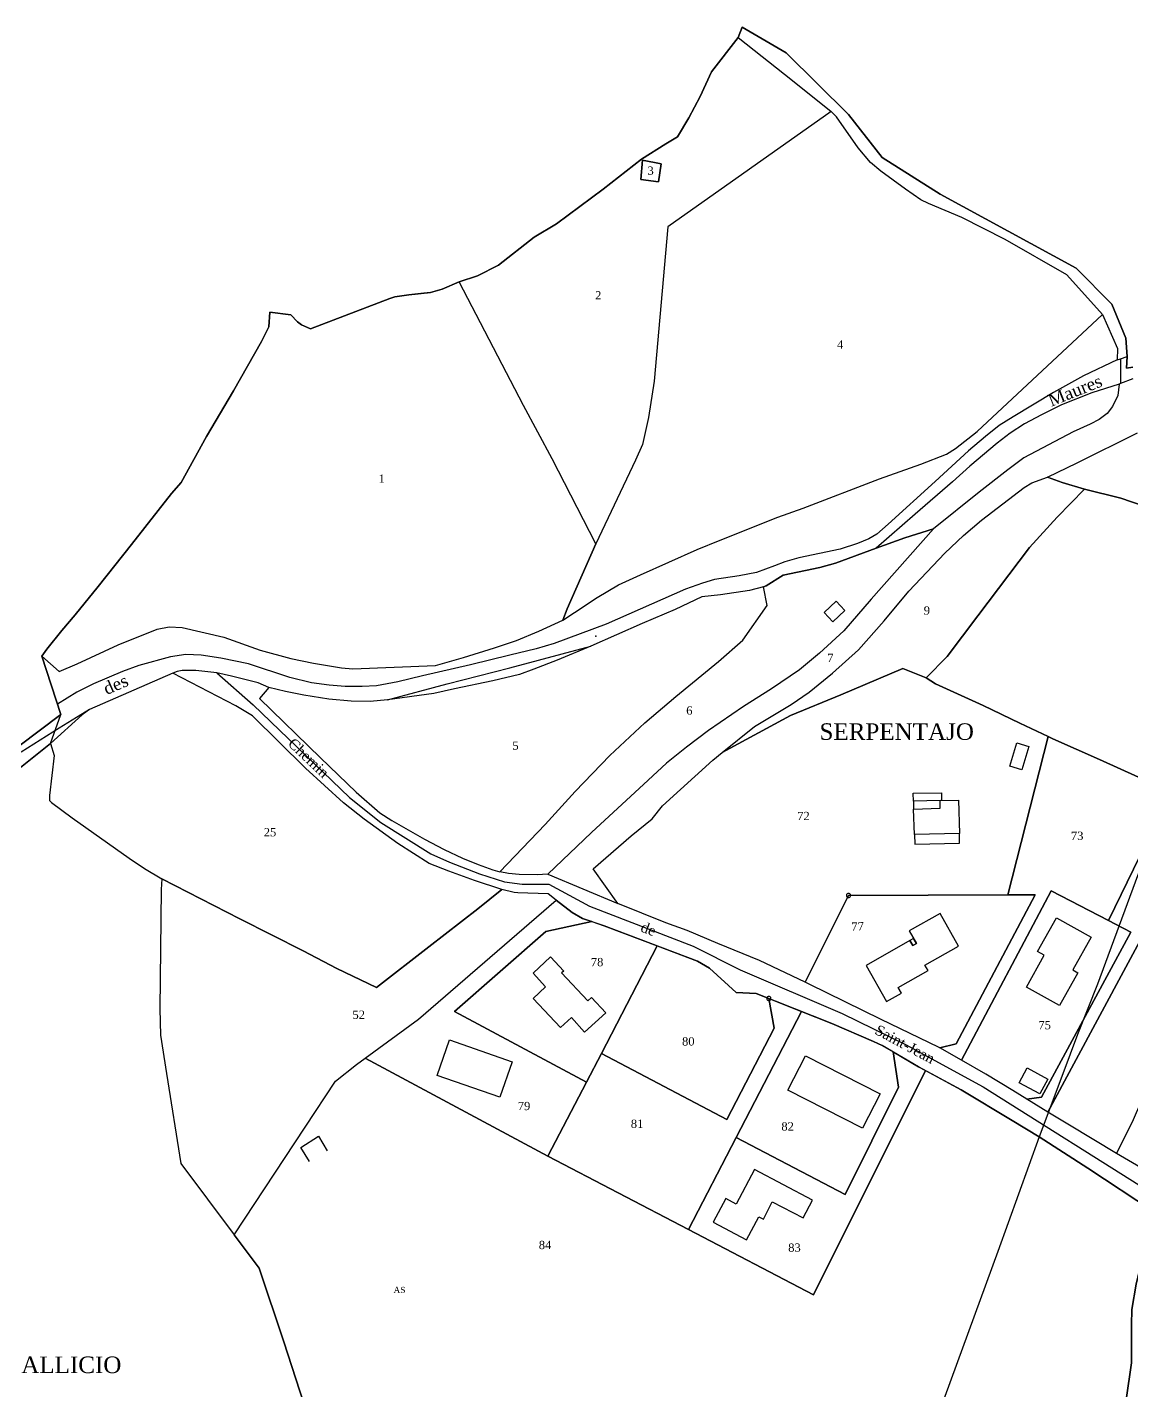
# Model space of a CAD drawing. Extents: x 1208681 to 1209440, y 6152548 to 6153096.
# Drawn here: x 1208953.2 to 1209219.8, y 6152766.6 to 6153095.8 of the extents above; entities that cross this region are included whole.
import ezdxf

# ---------------------------------------------------------------- set-up
doc = ezdxf.new("R2010")
doc.units = 0
doc.linetypes.add('CONTINU', pattern=[0])
doc.layers.get('0').update_dxf_attribs({"linetype": 'CONTINU'})
for name, color, linetype in [('1FLECHEFL', 7, 'CONTINU'), ('1LIEUDIT', 7, 'CONTINU'), ('1PARCELLE', 7, 'CONTINU'), ('1SECTION', 7, 'CONTINU'), ('1SUBDSECT', 7, 'CONTINU'), ('1TRONFLUV', 7, 'CONTINU'), ('1TROUPARCELLE', 7, 'CONTINU'), ('1ZONCOMM', 7, 'CONTINU'), ('3BATIDUR', 7, 'CONTINU'), ('3BATILEGER', 7, 'CONTINU'), ('3BORNE', 7, 'CONTINU'), ('3FISCLINE', 7, 'CONTINUOUS'), ('3GAZODUC', 7, 'CONTINU'), ('3LIEUDITTEX', 7, 'CONTINU'), ('3PARCELLETEX', 7, 'CONTINU'), ('3SENTIER', 7, 'CONTINU'), ('3TRONFLUVTEX', 7, 'CONTINU'), ('3ZONCOMMTEX', 7, 'CONTINU')]:
    doc.layers.add(name, color=color, linetype=linetype)
doc.styles.get("Standard").update_dxf_attribs({"font": 'Times New Roman'})

# ---------------------------------------------------------------- blocks, each defined once
blk = doc.blocks.new('FLECHRU1')
blk.add_point((0, 0))
blk = doc.blocks.new('BORLIPRO')
blk.add_lwpolyline([(-0.07, 0.5), (-0.19, 0.47), (-0.31, 0.4), (-0.4, 0.31), (-0.47, 0.19), (-0.5, 0.07), (-0.5, -0.07), (-0.47, -0.19), (-0.4, -0.31), (-0.31, -0.4), (-0.19, -0.47), (-0.07, -0.5), (0.07, -0.5), (0.19, -0.47), (0.31, -0.4), (0.4, -0.31), (0.47, -0.19), (0.5, -0.07), (0.5, 0.07), (0.47, 0.19), (0.4, 0.31), (0.31, 0.4), (0.19, 0.47), (0.07, 0.5)], close=True)

msp = doc.modelspace()

# ---------------------------------------------------------------- linework, layer by layer
at = {"layer": '1LIEUDIT'}
for points in [[(1209225.06, 6152809.81), (1209209.18, 6152820.28), (1209197.46, 6152827.84), (1209190.93, 6152831.78), (1209178.58, 6152839.21), (1209168.31, 6152844.81), (1209159.53, 6152849.93), (1209157.43, 6152850.87), (1209147.36, 6152855.24), (1209129.13, 6152862.52), (1209124.28, 6152862.72), (1209117.91, 6152868.62), (1209114.95, 6152870.26), (1209092.44, 6152878.83), (1209087.2, 6152880.61), (1209084.76, 6152882), (1209080.87, 6152885), (1209078.92, 6152886.51), (1209071.65, 6152886.76), (1209070.73, 6152886.88), (1209067.75, 6152887.6), (1209061.13, 6152889.74), (1209054.99, 6152891.98), (1209050.22, 6152893.86), (1209042.68, 6152898.68), (1209034.54, 6152904.59), (1209029.53, 6152908.49), (1209020.41, 6152916.91), (1209007.63, 6152929.54), (1209003.54, 6152931.96), (1208988.36, 6152939.83), (1208968.23, 6152931.08), (1208966.52, 6152929.79), (1208958.88, 6152922.84), (1208958.88, 6152922.84), (1208961.35, 6152929.88), (1208956.73, 6152943.9), (1208957.98, 6152945.61), (1208961.61, 6152950.11), (1208964.77, 6152953.89), (1208970.34, 6152960.79), (1208978.38, 6152970.89), (1208988.03, 6152983.24), (1208990.41, 6152985.84), (1208996.5, 6152996.96), (1209003.02, 6153008.03), (1209009.78, 6153019.9), (1209011.55, 6153023.41), (1209011.79, 6153026.98), (1209016.86, 6153026.34), (1209018.45, 6153024.62), (1209019.4, 6153023.95), (1209021.58, 6153022.98), (1209040.73, 6153030.32), (1209041.95, 6153030.69), (1209045.31, 6153031.19), (1209050.53, 6153031.77), (1209053.39, 6153032.56), (1209057.49, 6153034.28), (1209061.9, 6153035.77), (1209066.97, 6153038.32), (1209075.54, 6153045.1), (1209080.95, 6153048.35), (1209092.24, 6153056.7), (1209101.49, 6153063.93), (1209107.31, 6153067.67), (1209110.13, 6153069.34), (1209112.9, 6153073.95), (1209115.61, 6153079.1), (1209118.32, 6153084.99), (1209124.8, 6153093.3), (1209125.76, 6153095.78), (1209136.36, 6153089.59), (1209151.41, 6153074.75), (1209159.56, 6153064.35), (1209173.51, 6153055.46), (1209206.38, 6153037.61), (1209214.95, 6153028.92), (1209218.37, 6153020.71), (1209218.68, 6153016.25), (1209218.52, 6153013.5), (1209220.04, 6153013.74)], [(1209225.06, 6152809.81), (1209209.18, 6152820.28), (1209197.46, 6152827.84), (1209190.93, 6152831.78), (1209178.58, 6152839.21), (1209168.31, 6152844.81), (1209159.53, 6152849.93), (1209157.43, 6152850.87), (1209147.36, 6152855.24), (1209129.13, 6152862.52), (1209124.28, 6152862.72), (1209117.91, 6152868.62), (1209114.95, 6152870.26), (1209092.44, 6152878.83), (1209087.2, 6152880.61), (1209084.76, 6152882), (1209080.87, 6152885), (1209078.92, 6152886.51), (1209071.65, 6152886.76), (1209070.73, 6152886.88), (1209067.75, 6152887.6), (1209061.13, 6152889.74), (1209054.99, 6152891.98), (1209050.22, 6152893.86), (1209042.68, 6152898.68), (1209034.54, 6152904.59), (1209029.53, 6152908.49), (1209020.41, 6152916.91), (1209007.63, 6152929.54), (1209003.54, 6152931.96), (1208988.36, 6152939.83), (1208968.23, 6152931.08), (1208966.52, 6152929.79), (1208958.88, 6152922.84), (1208958.88, 6152922.84), (1208961.35, 6152929.88), (1208951.17, 6152922.2)], [(1209218.41, 6152764.34), (1209219.68, 6152773.29), (1209219.69, 6152782.49), (1209219.78, 6152786.18)], [(1209218.41, 6152764.34), (1209219.68, 6152773.29), (1209219.69, 6152782.49), (1209219.78, 6152786.18)]]:
    msp.add_lwpolyline(points, dxfattribs=at)
at = {"layer": '1PARCELLE'}
for points in [[(1209079.92, 6152991.58), (1209073, 6153004.49), (1209057.49, 6153034.28), (1209061.9, 6153035.77), (1209066.97, 6153038.32), (1209075.54, 6153045.1), (1209080.95, 6153048.35), (1209092.24, 6153056.7), (1209101.49, 6153063.93), (1209107.31, 6153067.67), (1209110.13, 6153069.34), (1209112.9, 6153073.95), (1209115.61, 6153079.1), (1209118.32, 6153084.99), (1209124.8, 6153093.3), (1209137.9, 6153082.9), (1209147.2, 6153075.47), (1209107.8, 6153047.62), (1209104.54, 6153010.33), (1209103.17, 6153001.56), (1209101.69, 6152995), (1209100.05, 6152991.27), (1209090.48, 6152971.09), (1209079.92, 6152991.58)], [(1209082.47, 6152952.64), (1209085.33, 6152954.44), (1209090.77, 6152958.09), (1209095.9, 6152961.12), (1209101.23, 6152963.56), (1209114.9, 6152969.67), (1209120.43, 6152971.9), (1209134.38, 6152977.53), (1209140.45, 6152979.69), (1209158.92, 6152986.76), (1209168.89, 6152990.33), (1209175.05, 6152992.68), (1209177.24, 6152994.11), (1209182.47, 6152998.2), (1209212.69, 6153026.4), (1209204.11, 6153036.04), (1209189.21, 6153044.52), (1209178.75, 6153049.87), (1209170.76, 6153053.2), (1209168.88, 6153054.14), (1209165.15, 6153056.65), (1209159.19, 6153061.06), (1209156.72, 6153063.12), (1209153.78, 6153066.68), (1209148.5, 6153074.13), (1209147.2, 6153075.47), (1209107.8, 6153047.62), (1209104.54, 6153010.33), (1209103.17, 6153001.56), (1209101.69, 6152995), (1209100.05, 6152991.27), (1209090.48, 6152971.09), (1209083.5, 6152955.34), (1209082.47, 6152952.64)], [(1209106.2, 6153062.82), (1209101.7, 6153063.67), (1209101.34, 6153059.04), (1209105.59, 6153058.46), (1209106.2, 6153062.82)], [(1209082.47, 6152952.64), (1209083.5, 6152955.34), (1209090.48, 6152971.09), (1209079.92, 6152991.58), (1209073, 6153004.49), (1209057.49, 6153034.28), (1209053.39, 6153032.56), (1209050.53, 6153031.77), (1209048.95, 6153031.59), (1209045.31, 6153031.19), (1209041.95, 6153030.69), (1209040.73, 6153030.32), (1209021.58, 6153022.98), (1209019.4, 6153023.95), (1209018.45, 6153024.62), (1209016.86, 6153026.34), (1209011.79, 6153026.98), (1209011.55, 6153023.41), (1209009.78, 6153019.9), (1209003.02, 6153008.03), (1208996.5, 6152996.96), (1208990.41, 6152985.84), (1208988.03, 6152983.24), (1208978.38, 6152970.89), (1208970.34, 6152960.79), (1208964.77, 6152953.89), (1208961.61, 6152950.11), (1208957.98, 6152945.61), (1208956.73, 6152943.9), (1208960.95, 6152940.26), (1208965.25, 6152942.08), (1208975.19, 6152946.65), (1208984.62, 6152950.48), (1208987.46, 6152951.03), (1208990.65, 6152950.86), (1209000.64, 6152948.52), (1209009.46, 6152945.35), (1209016.86, 6152943.36), (1209022.34, 6152942.22), (1209029.07, 6152941.1), (1209031.81, 6152940.88), (1209051.75, 6152941.66), (1209058.55, 6152943.61), (1209066.03, 6152945.91), (1209071.28, 6152947.73), (1209076.65, 6152949.94), (1209082.47, 6152952.64)], [(1209120.92, 6152920.64), (1209128.73, 6152926.93), (1209137.59, 6152932.29), (1209141.91, 6152935.27), (1209147.55, 6152939.82), (1209153.8, 6152945.43), (1209160.03, 6152952.43), (1209165.96, 6152959.59), (1209174.69, 6152968.81), (1209179.21, 6152973.03), (1209183.53, 6152976.76), (1209193.79, 6152984.64), (1209195.7, 6152985.82), (1209199.46, 6152987.19), (1209202.97, 6152985.9), (1209208.35, 6152984.27), (1209201.81, 6152977.51), (1209195.08, 6152970.18), (1209182.61, 6152953.64), (1209175.21, 6152943.83), (1209170.17, 6152938.68), (1209164.53, 6152940.97), (1209149.59, 6152934.62), (1209137.45, 6152929.6), (1209120.92, 6152920.64)], [(1209067.29, 6152891.88), (1209078.18, 6152903.29), (1209085.46, 6152911.22), (1209093.84, 6152919.96), (1209102.24, 6152927.82), (1209109.76, 6152934.16), (1209120.06, 6152942.68), (1209125.94, 6152947.8), (1209131.8, 6152956.15), (1209130.91, 6152960.67), (1209131.52, 6152960.95), (1209135.66, 6152963.51), (1209144.5, 6152965.32), (1209148.31, 6152966.37), (1209158.12, 6152970.04), (1209165.03, 6152972.49), (1209171.93, 6152974.67), (1209156.89, 6152957.73), (1209150.31, 6152950.02), (1209144.44, 6152944.63), (1209139.63, 6152940.66), (1209132.87, 6152936.05), (1209126.05, 6152931.77), (1209117.61, 6152925.98), (1209112.3, 6152921.97), (1209107.5, 6152918.06), (1209103.07, 6152913.97), (1209089.43, 6152901.37), (1209078.87, 6152891.28), (1209076.31, 6152891.1), (1209071.97, 6152891.23), (1209069.35, 6152891.46), (1209067.29, 6152891.88)], [(1209067.29, 6152891.88), (1209078.18, 6152903.29), (1209085.46, 6152911.22), (1209093.84, 6152919.96), (1209102.24, 6152927.82), (1209109.76, 6152934.16), (1209120.06, 6152942.68), (1209125.94, 6152947.8), (1209131.8, 6152956.15), (1209130.91, 6152960.67), (1209127.5, 6152959.8), (1209120.57, 6152958.74), (1209116.05, 6152958.24), (1209109.61, 6152955.2), (1209101.66, 6152951.8), (1209089.2, 6152946.33), (1209081.15, 6152942.97), (1209075.51, 6152940.77), (1209072.02, 6152939.53), (1209065.62, 6152937.97), (1209056.31, 6152936.01), (1209051.34, 6152934.94), (1209040.21, 6152933.42), (1209035.98, 6152932.95), (1209031.4, 6152933.07), (1209026.01, 6152933.58), (1209019.96, 6152934.5), (1209015.55, 6152935.4), (1209011.56, 6152936.39), (1209009.29, 6152933.73), (1209024.01, 6152919.39), (1209032.58, 6152911.1), (1209038.36, 6152906.11), (1209041.25, 6152904.25), (1209049.11, 6152899.72), (1209053.85, 6152897.22), (1209058.24, 6152895.18), (1209062.07, 6152893.61), (1209065.58, 6152892.35), (1209067.29, 6152891.88)], [(1208958.88, 6152922.84), (1208959.76, 6152919.94), (1208958.58, 6152910.31), (1208958.63, 6152909.09), (1208959.05, 6152908.56), (1208964.04, 6152904.9), (1208977.83, 6152895.13), (1208981.55, 6152892.68), (1208985.75, 6152890.14), (1209004.51, 6152880.53), (1209019.85, 6152872.78), (1209027.98, 6152868.54), (1209037.53, 6152863.96), (1209050.11, 6152873.73), (1209061.93, 6152882.91), (1209067.75, 6152887.6), (1209061.13, 6152889.74), (1209054.99, 6152891.98), (1209050.22, 6152893.86), (1209042.68, 6152898.68), (1209034.54, 6152904.59), (1209029.53, 6152908.49), (1209020.41, 6152916.91), (1209007.63, 6152929.54), (1209003.54, 6152931.96), (1208988.36, 6152939.83), (1208968.23, 6152931.08), (1208966.52, 6152929.79), (1208958.88, 6152922.84)], [(1209140.93, 6152865.24), (1209129.98, 6152870.49), (1209119.9, 6152874.56), (1209112.5, 6152877.69), (1209107.3, 6152879.54), (1209095.74, 6152884.2), (1209089.8, 6152892.55), (1209098.98, 6152900.57), (1209104.04, 6152904.69), (1209106.5, 6152907.83), (1209118.7, 6152918.81), (1209120.92, 6152920.64), (1209137.45, 6152929.6), (1209149.59, 6152934.62), (1209164.53, 6152940.97), (1209170.17, 6152938.68), (1209172.38, 6152937.24), (1209183.88, 6152932.01), (1209192.79, 6152927.75), (1209199.61, 6152924.53), (1209189.83, 6152886.29), (1209151.43, 6152886.16), (1209140.93, 6152865.24)], [(1209178.68, 6152846.38), (1209173.45, 6152849.33), (1209177.4, 6152850.36), (1209196.45, 6152886.31), (1209189.83, 6152886.29), (1209199.61, 6152924.53), (1209200.76, 6152923.98), (1209212.03, 6152918.97), (1209225.66, 6152912.82), (1209229.25, 6152911.18), (1209214.13, 6152880.1), (1209200.36, 6152887.26), (1209178.68, 6152846.38)], [(1209199.54, 6152833.85), (1209194.42, 6152837), (1209198.03, 6152837.48), (1209219.52, 6152877.3), (1209214.13, 6152880.1), (1209229.25, 6152911.18), (1209246.19, 6152903.45), (1209261.12, 6152896.56), (1209260.41, 6152890.79), (1209254.06, 6152881.1), (1209246.38, 6152872.59), (1209244, 6152870.25), (1209224.65, 6152880.48), (1209199.54, 6152833.85)], [(1208985.75, 6152890.14), (1208985.59, 6152887.63), (1208985.25, 6152858.75), (1208985.42, 6152852.4), (1208986.82, 6152843.18), (1208990.33, 6152821.47), (1209003.13, 6152804.2), (1209020.27, 6152830.21), (1209027.63, 6152841.35), (1209032.7, 6152845.34), (1209034.75, 6152846.85), (1209047.68, 6152856.3), (1209080.87, 6152885), (1209078.92, 6152886.51), (1209071.65, 6152886.76), (1209070.73, 6152886.88), (1209067.75, 6152887.6), (1209061.93, 6152882.91), (1209050.11, 6152873.73), (1209037.53, 6152863.96), (1209027.98, 6152868.54), (1209019.85, 6152872.78), (1209004.51, 6152880.53), (1208985.75, 6152890.14)], [(1209173.45, 6152849.33), (1209173.13, 6152849.51), (1209159.32, 6152856.23), (1209141.96, 6152864.75), (1209140.93, 6152865.24), (1209151.43, 6152886.16), (1209189.83, 6152886.29), (1209196.45, 6152886.31), (1209177.4, 6152850.36), (1209173.45, 6152849.33)], [(1209194.42, 6152837), (1209191.07, 6152839.05), (1209184.6, 6152843.04), (1209178.68, 6152846.38), (1209200.36, 6152887.26), (1209214.13, 6152880.1), (1209219.52, 6152877.3), (1209198.03, 6152837.48), (1209194.42, 6152837)], [(1209034.75, 6152846.85), (1209047.68, 6152856.3), (1209080.87, 6152885), (1209084.76, 6152882), (1209087.2, 6152880.61), (1209089.5, 6152879.83), (1209078.35, 6152877.47), (1209056.37, 6152858.16), (1209088.22, 6152841.06), (1209078.88, 6152823.18), (1209034.75, 6152846.85)], [(1209089.5, 6152879.83), (1209092.44, 6152878.83), (1209105.21, 6152873.96), (1209091.83, 6152847.99), (1209088.22, 6152841.06), (1209056.37, 6152858.16), (1209078.35, 6152877.47), (1209089.5, 6152879.83)], [(1209204.74, 6152830.67), (1209199.54, 6152833.85), (1209224.65, 6152880.48), (1209244, 6152870.25), (1209242.72, 6152868.99), (1209234.25, 6152861.88), (1209231.45, 6152857.97), (1209229.51, 6152854.92), (1209228.4, 6152852.8), (1209222.34, 6152837.21), (1209219.87, 6152831.38), (1209216.09, 6152823.81), (1209204.74, 6152830.67)], [(1209105.21, 6152873.96), (1209114.95, 6152870.26), (1209117.91, 6152868.62), (1209124.28, 6152862.72), (1209129.13, 6152862.52), (1209132.19, 6152861.29), (1209133.51, 6152854.12), (1209122.08, 6152832.08), (1209091.83, 6152847.99), (1209105.21, 6152873.96)], [(1209132.19, 6152861.29), (1209140.08, 6152858.15), (1209124.33, 6152827.71), (1209112.8, 6152805.5), (1209078.88, 6152823.18), (1209088.22, 6152841.06), (1209091.83, 6152847.99), (1209122.08, 6152832.08), (1209133.51, 6152854.12), (1209132.19, 6152861.29)], [(1209140.08, 6152858.15), (1209147.36, 6152855.24), (1209157.43, 6152850.87), (1209159.53, 6152849.93), (1209162.22, 6152848.36), (1209163.47, 6152839.83), (1209150.61, 6152813.99), (1209124.33, 6152827.71), (1209140.08, 6152858.15)], [(1209162.22, 6152848.36), (1209168.31, 6152844.81), (1209170, 6152843.89), (1209143.01, 6152789.75), (1209112.8, 6152805.5), (1209124.33, 6152827.71), (1209150.61, 6152813.99), (1209163.47, 6152839.83), (1209162.22, 6152848.36)]]:
    msp.add_lwpolyline(points, close=True, dxfattribs=at)
for points in [[(1209220.01, 6153010.91), (1209217.03, 6153009.74), (1209216.75, 6153009.6), (1209216.38, 6153006.87), (1209215.16, 6153004.23), (1209213.84, 6153002.56), (1209211.87, 6153001.1), (1209209.75, 6152999.91), (1209205.62, 6152998.07), (1209193.71, 6152991.82), (1209189.84, 6152988.91), (1209182.94, 6152983.49), (1209171.93, 6152974.67), (1209171.93, 6152974.67), (1209156.89, 6152957.73), (1209150.31, 6152950.02), (1209144.44, 6152944.63), (1209139.63, 6152940.66), (1209132.87, 6152936.05), (1209126.05, 6152931.77), (1209117.61, 6152925.98), (1209112.3, 6152921.97), (1209107.5, 6152918.06), (1209103.07, 6152913.97), (1209089.43, 6152901.37), (1209078.87, 6152891.28), (1209095.74, 6152884.2), (1209089.8, 6152892.55), (1209098.98, 6152900.57), (1209104.04, 6152904.69), (1209106.5, 6152907.83), (1209118.7, 6152918.81), (1209120.92, 6152920.64), (1209128.73, 6152926.93), (1209137.59, 6152932.29), (1209141.91, 6152935.27), (1209147.55, 6152939.82), (1209153.8, 6152945.43), (1209160.03, 6152952.43), (1209165.96, 6152959.59), (1209174.69, 6152968.81), (1209179.21, 6152973.03), (1209183.53, 6152976.76), (1209193.79, 6152984.64), (1209195.7, 6152985.82), (1209199.46, 6152987.19), (1209206.61, 6152990.61), (1209221.17, 6152997.88)], [(1209222.55, 6152980.22), (1209217.13, 6152982.1), (1209208.35, 6152984.27), (1209202.97, 6152985.9), (1209199.46, 6152987.19), (1209206.61, 6152990.61), (1209221.17, 6152997.88)], [(1209225.66, 6152912.82), (1209212.03, 6152918.97), (1209200.76, 6152923.98), (1209199.61, 6152924.53), (1209192.79, 6152927.75), (1209183.88, 6152932.01), (1209172.38, 6152937.24), (1209170.17, 6152938.68), (1209175.21, 6152943.83), (1209182.61, 6152953.64), (1209195.08, 6152970.18), (1209201.81, 6152977.51), (1209208.35, 6152984.27), (1209217.13, 6152982.1), (1209222.55, 6152980.22)], [(1208949.56, 6152915.43), (1208958.88, 6152922.84), (1208959.76, 6152919.94), (1208958.58, 6152910.31), (1208958.63, 6152909.09), (1208959.05, 6152908.56), (1208964.04, 6152904.9), (1208977.83, 6152895.13), (1208981.55, 6152892.68), (1208985.75, 6152890.14), (1208985.59, 6152887.63), (1208985.25, 6152858.75), (1208985.42, 6152852.4), (1208986.82, 6152843.18), (1208990.33, 6152821.47), (1209003.13, 6152804.2), (1209009.21, 6152796.16), (1209015.18, 6152778.4), (1209023.88, 6152751.56)], [(1209023.88, 6152751.56), (1209015.18, 6152778.4), (1209009.21, 6152796.16), (1209003.13, 6152804.2), (1209020.27, 6152830.21), (1209027.63, 6152841.35), (1209032.7, 6152845.34), (1209034.75, 6152846.85), (1209078.88, 6152823.18), (1209112.8, 6152805.5), (1209143.01, 6152789.75), (1209170, 6152843.89), (1209178.58, 6152839.21), (1209190.93, 6152831.78), (1209197.46, 6152827.84), (1209209.18, 6152820.28), (1209225.06, 6152809.81), (1209220.86, 6152792.28), (1209219.78, 6152786.18), (1209219.69, 6152782.49), (1209219.68, 6152773.29), (1209218.41, 6152764.34)], [(1209226.7, 6152817.67), (1209216.09, 6152823.81), (1209219.87, 6152831.38)], [(1209218.41, 6152764.34), (1209219.68, 6152773.29), (1209219.69, 6152782.49), (1209219.78, 6152786.18), (1209220.86, 6152792.28), (1209225.06, 6152809.81), (1209225.06, 6152809.81), (1209231.37, 6152805.92), (1209238.96, 6152801.58), (1209252.01, 6152794.09), (1209264.46, 6152787.05), (1209276.21, 6152780.15), (1209279.52, 6152777.43), (1209282.8, 6152773.99), (1209286.38, 6152767.07), (1209286.8, 6152765.31)]]:
    msp.add_lwpolyline(points, dxfattribs=at)
at = {"layer": '1SECTION'}
msp.add_lwpolyline([(1209220.04, 6153013.74), (1209218.52, 6153013.5), (1209218.68, 6153016.25), (1209218.37, 6153020.71), (1209214.95, 6153028.92), (1209206.38, 6153037.61), (1209173.51, 6153055.46), (1209159.56, 6153064.35), (1209151.41, 6153074.75), (1209136.36, 6153089.59), (1209125.76, 6153095.78), (1209124.8, 6153093.3), (1209118.32, 6153084.99), (1209115.61, 6153079.1), (1209112.9, 6153073.95), (1209110.13, 6153069.34), (1209107.31, 6153067.67), (1209101.49, 6153063.93), (1209092.24, 6153056.7), (1209080.95, 6153048.35), (1209075.54, 6153045.1), (1209066.97, 6153038.32), (1209061.9, 6153035.77), (1209057.49, 6153034.28), (1209053.39, 6153032.56), (1209050.53, 6153031.77), (1209045.31, 6153031.19), (1209041.95, 6153030.69), (1209040.73, 6153030.32), (1209021.58, 6153022.98), (1209019.4, 6153023.95), (1209018.45, 6153024.62), (1209016.86, 6153026.34), (1209011.79, 6153026.98), (1209011.55, 6153023.41), (1209009.78, 6153019.9), (1209003.02, 6153008.03), (1208996.5, 6152996.96), (1208990.41, 6152985.84), (1208988.03, 6152983.24), (1208978.38, 6152970.89), (1208970.34, 6152960.79), (1208964.77, 6152953.89), (1208961.61, 6152950.11), (1208957.98, 6152945.61), (1208956.73, 6152943.9), (1208961.35, 6152929.88), (1208951.17, 6152922.2)], dxfattribs=at)
at = {"layer": '1SUBDSECT'}
msp.add_lwpolyline([(1209220.04, 6153013.74), (1209218.52, 6153013.5), (1209218.68, 6153016.25), (1209218.37, 6153020.71), (1209214.95, 6153028.92), (1209206.38, 6153037.61), (1209173.51, 6153055.46), (1209159.56, 6153064.35), (1209151.41, 6153074.75), (1209136.36, 6153089.59), (1209125.76, 6153095.78), (1209124.8, 6153093.3), (1209118.32, 6153084.99), (1209115.61, 6153079.1), (1209112.9, 6153073.95), (1209110.13, 6153069.34), (1209107.31, 6153067.67), (1209101.49, 6153063.93), (1209092.24, 6153056.7), (1209080.95, 6153048.35), (1209075.54, 6153045.1), (1209066.97, 6153038.32), (1209061.9, 6153035.77), (1209057.49, 6153034.28), (1209053.39, 6153032.56), (1209050.53, 6153031.77), (1209045.31, 6153031.19), (1209041.95, 6153030.69), (1209040.73, 6153030.32), (1209021.58, 6153022.98), (1209019.4, 6153023.95), (1209018.45, 6153024.62), (1209016.86, 6153026.34), (1209011.79, 6153026.98), (1209011.55, 6153023.41), (1209009.78, 6153019.9), (1209003.02, 6153008.03), (1208996.5, 6152996.96), (1208990.41, 6152985.84), (1208988.03, 6152983.24), (1208978.38, 6152970.89), (1208970.34, 6152960.79), (1208964.77, 6152953.89), (1208961.61, 6152950.11), (1208957.98, 6152945.61), (1208956.73, 6152943.9), (1208961.35, 6152929.88), (1208951.17, 6152922.2)], dxfattribs=at)
at = {"layer": '1TRONFLUV'}
msp.add_lwpolyline([(1208951.17, 6152922.2), (1208961.35, 6152929.88), (1208956.73, 6152943.9), (1208960.95, 6152940.26), (1208965.25, 6152942.08), (1208975.19, 6152946.65), (1208984.62, 6152950.48), (1208987.46, 6152951.03), (1208990.65, 6152950.86), (1209000.64, 6152948.52), (1209009.46, 6152945.35), (1209016.86, 6152943.36), (1209022.34, 6152942.22), (1209029.07, 6152941.1), (1209031.81, 6152940.88), (1209051.75, 6152941.66), (1209058.55, 6152943.61), (1209066.03, 6152945.91), (1209071.28, 6152947.73), (1209076.65, 6152949.94), (1209082.47, 6152952.64), (1209085.33, 6152954.44), (1209090.77, 6152958.09), (1209095.9, 6152961.12), (1209101.23, 6152963.56), (1209114.9, 6152969.67), (1209120.43, 6152971.9), (1209134.38, 6152977.53), (1209140.45, 6152979.69), (1209158.92, 6152986.76), (1209168.89, 6152990.33), (1209175.05, 6152992.68), (1209177.24, 6152994.11), (1209182.47, 6152998.2), (1209212.69, 6153026.4), (1209216.36, 6153018.23), (1209216.23, 6153015.47), (1209217.06, 6153015.7), (1209217.03, 6153009.74), (1209216.75, 6153009.6), (1209216.38, 6153006.87), (1209215.16, 6153004.23), (1209213.84, 6153002.56), (1209211.87, 6153001.1), (1209209.75, 6152999.91), (1209205.62, 6152998.07), (1209193.71, 6152991.82), (1209189.84, 6152988.91), (1209182.94, 6152983.49), (1209171.93, 6152974.67), (1209165.03, 6152972.49), (1209158.12, 6152970.04), (1209148.31, 6152966.37), (1209144.5, 6152965.32), (1209135.66, 6152963.51), (1209131.52, 6152960.95), (1209130.91, 6152960.67), (1209127.5, 6152959.8), (1209120.57, 6152958.74), (1209116.05, 6152958.24), (1209109.61, 6152955.2), (1209101.66, 6152951.8), (1209089.2, 6152946.33), (1209081.15, 6152942.97), (1209075.51, 6152940.77), (1209072.02, 6152939.53), (1209065.62, 6152937.97), (1209056.31, 6152936.01), (1209051.34, 6152934.94), (1209040.21, 6152933.42), (1209035.98, 6152932.95), (1209031.4, 6152933.07), (1209026.01, 6152933.58), (1209019.96, 6152934.5), (1209015.55, 6152935.4), (1209011.56, 6152936.39), (1209011.56, 6152936.39), (1209008.96, 6152937.5), (1209002.49, 6152939.13), (1208998.97, 6152939.88), (1208993.89, 6152940.47), (1208990.59, 6152940.49), (1208989.45, 6152940.22), (1208988.36, 6152939.83), (1208968.23, 6152931.08), (1208966.52, 6152929.79), (1208958.88, 6152922.84), (1208949.56, 6152915.43)], dxfattribs=at)
at = {"layer": '1TROUPARCELLE'}
msp.add_lwpolyline([(1209101.34, 6153059.04), (1209101.7, 6153063.67), (1209106.2, 6153062.82), (1209105.59, 6153058.46), (1209101.34, 6153059.04)], close=True, dxfattribs=at)
at = {"layer": '1ZONCOMM'}
msp.add_lwpolyline([(1208998.97, 6152939.88), (1209007.74, 6152932.2), (1209031.01, 6152909.83), (1209038.57, 6152903.76), (1209050.62, 6152896.17), (1209055.1, 6152894.17), (1209062.4, 6152891.41), (1209068.37, 6152889.48), (1209072.64, 6152888.9), (1209079.11, 6152888.88), (1209088.93, 6152883.53), (1209113.96, 6152873.91), (1209125.24, 6152868.16), (1209149.89, 6152857.62), (1209165.17, 6152850.15), (1209183.93, 6152839.96), (1209225.83, 6152813.51)], dxfattribs=at)
at = {"layer": '3BATIDUR'}
for points in [[(1209101.7, 6153063.67), (1209101.34, 6153059.04), (1209105.59, 6153058.46), (1209106.2, 6153062.82), (1209101.7, 6153063.67)], [(1209147.65, 6152952.2), (1209150.56, 6152954.99), (1209148.42, 6152957.23), (1209145.51, 6152954.44), (1209147.65, 6152952.2)], [(1209173.57, 6152909.09), (1209177.98, 6152909.2), (1209178.18, 6152901.1), (1209167.38, 6152900.86), (1209167.14, 6152906.98), (1209173.54, 6152907.22), (1209173.57, 6152909.09)], [(1209155.66, 6152869.22), (1209160.62, 6152860.53), (1209164.19, 6152862.58), (1209163.43, 6152863.91), (1209170.65, 6152868.01), (1209169.88, 6152869.36), (1209177.97, 6152873.94), (1209173.51, 6152881.83), (1209166.08, 6152877.59), (1209167.81, 6152874.54), (1209166.94, 6152874.05), (1209166.24, 6152875.27), (1209155.66, 6152869.22)], [(1209194.34, 6152863.98), (1209198.61, 6152871.77), (1209197.05, 6152872.65), (1209201.6, 6152880.76), (1209209.97, 6152876.06), (1209205.52, 6152868.16), (1209206.74, 6152867.47), (1209202.34, 6152859.57), (1209194.34, 6152863.98)], [(1209079.52, 6152871.31), (1209082.7, 6152867.91), (1209082.2, 6152867.45), (1209088.52, 6152860.7), (1209089.41, 6152861.51), (1209092.82, 6152857.85), (1209087.73, 6152853.18), (1209084.54, 6152856.7), (1209081.91, 6152854.24), (1209075.31, 6152861.31), (1209078.33, 6152864.13), (1209075.3, 6152867.37), (1209079.52, 6152871.31)], [(1209055.15, 6152851.27), (1209070.28, 6152846.02), (1209067.31, 6152837.45), (1209052.18, 6152842.7), (1209055.15, 6152851.27)], [(1209141.05, 6152847.46), (1209159.06, 6152838.24), (1209154.81, 6152829.95), (1209136.8, 6152839.17), (1209141.05, 6152847.46)], [(1209197.62, 6152838.22), (1209192.6, 6152840.94), (1209194.53, 6152844.5), (1209199.55, 6152841.79), (1209197.62, 6152838.22)], [(1209142.72, 6152812.62), (1209128.77, 6152819.95), (1209124.35, 6152811.62), (1209121.79, 6152812.97), (1209118.78, 6152807.31), (1209126.84, 6152803.04), (1209129.76, 6152808.56), (1209130.93, 6152808.02), (1209133, 6152812.2), (1209140.47, 6152808.33), (1209142.72, 6152812.62)]]:
    msp.add_lwpolyline(points, close=True, dxfattribs=at)
at = {"layer": '3BATILEGER'}
for points in [[(1209194.91, 6152922.14), (1209193.21, 6152916.49), (1209190.38, 6152917.35), (1209192.08, 6152922.99), (1209194.91, 6152922.14)], [(1209173.57, 6152909.09), (1209167.07, 6152908.94), (1209167.14, 6152906.98), (1209173.54, 6152907.22), (1209173.57, 6152909.09)], [(1209166.24, 6152875.27), (1209166.94, 6152874.05), (1209167.81, 6152874.54), (1209167.12, 6152875.76), (1209166.24, 6152875.27)]]:
    msp.add_lwpolyline(points, close=True, dxfattribs=at)
at = {"layer": '3FISCLINE'}
for points in [[(1209216.23, 6153015.47), (1209208.11, 6153011.59), (1209200.86, 6153007.56), (1209191.18, 6153001.71), (1209187.8, 6152999.59), (1209184.44, 6152996.97), (1209180.39, 6152993.5), (1209172.31, 6152986.09), (1209161.02, 6152975.79), (1209158.26, 6152973.38), (1209156.36, 6152972.3), (1209153.57, 6152971.14), (1209149.38, 6152969.75), (1209139.4, 6152967.66), (1209136.09, 6152966.71), (1209133.57, 6152965.71), (1209129.21, 6152964.14), (1209125.06, 6152963.32), (1209119.06, 6152962.41), (1209116.17, 6152961.56), (1209112.09, 6152960.08), (1209092.93, 6152951.65), (1209080.41, 6152946.96), (1209076.08, 6152945.69), (1209069.67, 6152944.15), (1209060.17, 6152941.82), (1209048.62, 6152939.18), (1209042.63, 6152937.77), (1209037.53, 6152936.77), (1209034.02, 6152936.57), (1209029.96, 6152936.62), (1209026.13, 6152936.91), (1209021.79, 6152937.5), (1209016.57, 6152938.75), (1209006.66, 6152942.12), (1208999.95, 6152943.46), (1208995.2, 6152944.14), (1208991.53, 6152944.34), (1208987.81, 6152943.78), (1208980.14, 6152941.64), (1208976.23, 6152940.26), (1208969.21, 6152937.27), (1208965.16, 6152935.21), (1208960.53, 6152932.36)], [(1209216.75, 6153009.6), (1209210.13, 6153007.51), (1209202.84, 6153004.59), (1209197.96, 6153002.19), (1209193.93, 6153000), (1209190.45, 6152997.8), (1209187.33, 6152995.34), (1209180.73, 6152989.79), (1209176.51, 6152986.01), (1209167.47, 6152978.24), (1209158.12, 6152970.04)], [(1209040.21, 6152933.42), (1209054.53, 6152937.29), (1209069.72, 6152941.08), (1209089.2, 6152946.33)], [(1208968.23, 6152931.08), (1208960.91, 6152926.56), (1208951.73, 6152920.72)], [(1209167.07, 6152908.94), (1209167.04, 6152910.85), (1209173.84, 6152910.94), (1209173.83, 6152909.1)], [(1209167.38, 6152900.86), (1209167.41, 6152898.56), (1209178.24, 6152898.81), (1209178.18, 6152901.1)], [(1209021.31, 6152821.9), (1209019.22, 6152825.32), (1209023.5, 6152828.05), (1209025.62, 6152824.51)]]:
    msp.add_lwpolyline(points, dxfattribs=at)
at = {"layer": '3GAZODUC'}
msp.add_lwpolyline([(1209272.14, 6153029.97), (1209252.51, 6152976.96), (1209238.82, 6152939.11), (1209230.45, 6152916.83), (1209223.88, 6152898.28), (1209211.53, 6152864.72), (1209206.7, 6152852.59), (1209203.18, 6152843.06), (1209197.46, 6152827.84), (1209187.43, 6152800.19), (1209170.41, 6152753.48), (1209147.83, 6152703.42), (1209130.71, 6152665.8), (1209122.14, 6152647.19)], dxfattribs=at)
at = {"layer": '3SENTIER'}
msp.add_lwpolyline([(1209217.06, 6153015.7), (1209218.68, 6153016.25)], dxfattribs=at)

# ---------------------------------------------------------------- block references
at = {"layer": '1FLECHEFL', "rotation": 23.2}
msp.add_blockref('FLECHRU1', (1209090.41, 6152948.78), dxfattribs=at)
at = {"layer": '3BORNE'}
for p in [(1209151.43, 6152886.16), (1209132.19, 6152861.29)]:
    msp.add_blockref('BORLIPRO', p, dxfattribs=at)

# ---------------------------------------------------------------- texts
at = {"layer": '3LIEUDITTEX'}
for s, p in [('SERPENTAJO', (1209144.42, 6152923.72)), ('CAMPO-BALLICIO', (1208924.26, 6152770.83))]:
    msp.add_text(s, height=4, dxfattribs=at).set_placement(p)
at = {"layer": '3PARCELLETEX'}
for s, p in [('3', (1209102.91, 6153060.16)), ('2', (1209090.27, 6153030.07)), ('4', (1209148.66, 6153018.2)), ('1', (1209038.02, 6152985.79)), ('9', (1209169.57, 6152953.95)), ('7', (1209146.28, 6152942.5)), ('6', (1209112.26, 6152929.82)), ('5', (1209070.3, 6152921.32)), ('72', (1209139.04, 6152904.34)), ('25', (1209010.31, 6152900.43)), ('73', (1209205.1, 6152899.56)), ('52', (1209031.72, 6152856.35)), ('75', (1209197.24, 6152853.85)), ('80', (1209111.25, 6152849.92)), ('81', (1209098.89, 6152830.03)), ('84', (1209076.68, 6152800.76))]:
    msp.add_text(s, height=2, dxfattribs=at).set_placement(p)
for s, rotation, p in [('77', 1.3, (1209152.13, 6152877.65)), ('78', 360, (1209089.24, 6152869.07)), ('79', 360, (1209071.61, 6152834.32)), ('82', 360, (1209135.22, 6152829.39)), ('83', 0.7, (1209136.88, 6152800.1))]:
    msp.add_text(s, height=2, rotation=rotation, dxfattribs=at).set_placement(p)
at = {"layer": '3SECTIONTEX'}
msp.add_text('AS', height=1.5, dxfattribs=at).set_placement((1209041.62, 6152790.15))
at = {"layer": '3TRONFLUVTEX'}
for s, rotation, p in [('Maures', 21.9, (1209200.35, 6153004.14)), ('des', 23.5, (1208972.41, 6152934.52))]:
    msp.add_text(s, height=3, rotation=rotation, dxfattribs=at).set_placement(p)
at = {"layer": '3ZONCOMMTEX'}
for s, rotation, p in [('Chemin', 316.4, (1209015.95, 6152922.58)), ('de', 339.1, (1209101.04, 6152877.54)), ('Saint-Jean', 331.7, (1209157.54, 6152852.87))]:
    msp.add_text(s, height=2.5, rotation=rotation, dxfattribs=at).set_placement(p)

doc.saveas('drawing.dxf')
